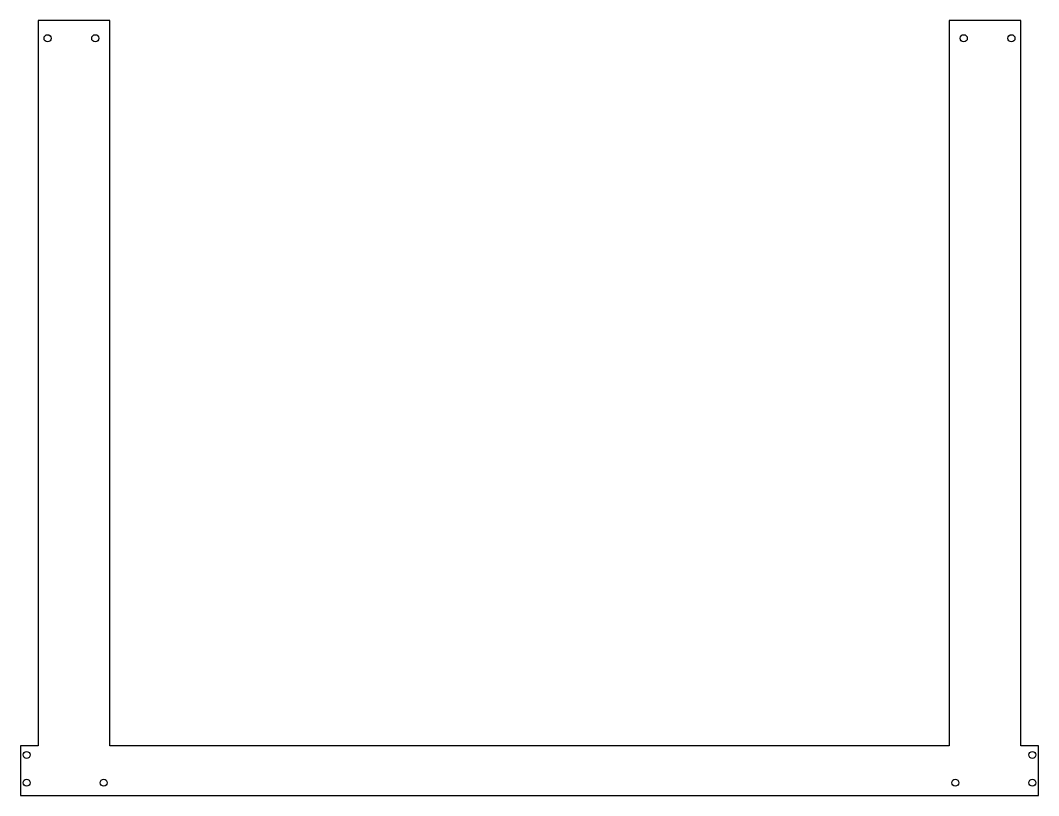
# Model space of a CAD drawing. Header units: millimetres. Extents: x -462 to 106, y -433 to 0.
import ezdxf

# ---------------------------------------------------------------- set-up
doc = ezdxf.new("R2010")
doc.units = ezdxf.units.MM

msp = doc.modelspace()

# ---------------------------------------------------------------- linework, layer by layer
at = {"color": 7, "linetype": 'Continuous', "lineweight": 25}
for p, q in [((-451.95, 0), (-451.95, -405)), ((-411.95, 0), (-451.95, 0)), ((-411.95, -405), (-411.95, 0)), ((56.25, 0), (56.25, -405)), ((96.25, 0), (56.25, 0)), ((96.25, -405), (96.25, 0)), ((-461.95, -405), (-461.95, -432.72)), ((-451.95, -405), (-461.95, -405)), ((56.25, -405), (-411.95, -405)), ((106.25, -405), (96.25, -405)), ((106.25, -432.72), (106.25, -405)), ((-461.95, -432.72), (106.25, -432.72))]:
    msp.add_line(p, q, dxfattribs=at)
for centre, radius in [((-446.76, -10), 2), ((-420.14, -10), 2), ((64.45, -10), 2), ((91.06, -10), 2), ((-458.45, -410), 1.9), ((102.75, -410), 1.9), ((-458.45, -425.5), 1.9), ((-415.45, -425.5), 1.9), ((59.75, -425.5), 1.9), ((102.75, -425.5), 1.9)]:
    msp.add_circle(centre, radius, dxfattribs=at)

doc.saveas('drawing.dxf')
